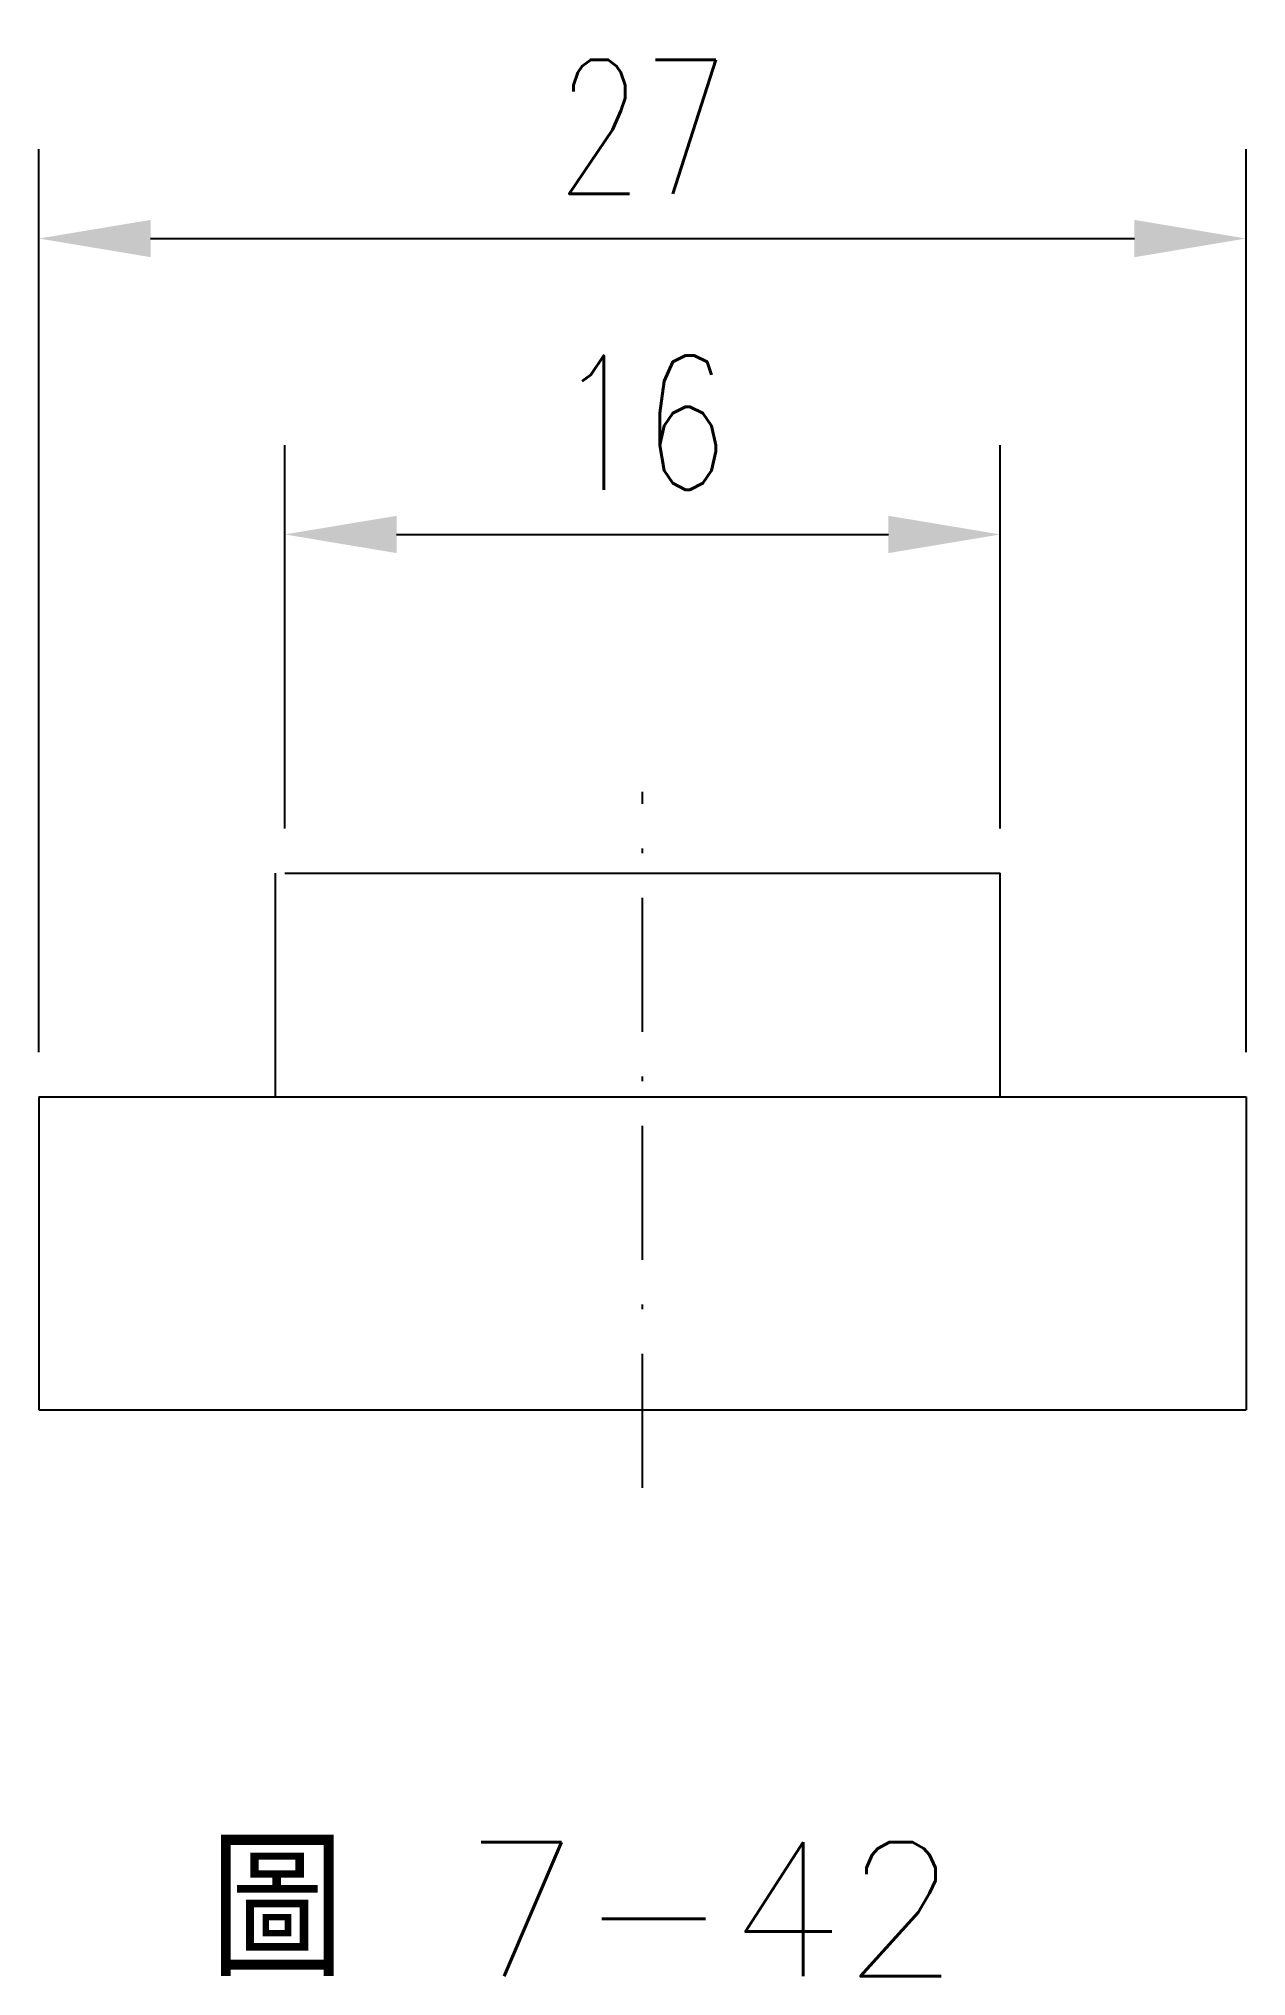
# Model space of a CAD drawing. Extents: x 71 to 98, y -315.5 to -272.2.
import ezdxf

# ---------------------------------------------------------------- set-up
doc = ezdxf.new("R2010")
doc.units = 0
doc.linetypes.add('CEN3', pattern=[5, 3, -1, 0, -1])
doc.layers.get('0').update_dxf_attribs({"color": 3, "linetype": 'CONTINUOUS'})
doc.layers.get('DEFPOINTS').update_dxf_attribs({"color": 3, "linetype": 'CONTINUOUS'})
doc.layers.add('CENT3', color=1, linetype='CEN3')
doc.layers.add('輪廓線', color=7, linetype='CONTINUOUS')
doc.styles.add('CNS1', font='txt.shx', dxfattribs={"height": 3, "bigfont": 'chineset.shx'})
doc.styles.add('CNS75', font='txt.shx', dxfattribs={"width": 0.75, "height": 3})
doc.dimstyles.new('CNS', dxfattribs={"dimscale": 0, "dimtxt": 3, "dimasz": 2.5, "dimexe": 2, "dimexo": 1, "dimgap": 1, "dimtad": 1, "dimdec": 1, "dimdsep": 46, "dimtxsty": 'CNS75', "dimcen": 0, "dimclrd": 3, "dimclre": 3, "dimclrt": 3, "dimadec": 0, "dimazin": 0, "dimtp": 0.3, "dimtm": 0.3, "dimtfac": 1, "dimtdec": 1, "dimtmove": 0, "dimatfit": 3, "dimfxl": 2, "dimtolj": 1, "dimtzin": 0, "dimarcsym": 0})

# ---------------------------------------------------------------- blocks, each defined once
blk = doc.blocks.new('*D32')
at = {"color": 3, "lineweight": -2}
for p, q in [((71.021, -294.86), (71.021, -274.663)), ((98.021, -294.86), (98.021, -274.663)), ((73.521, -276.663), (95.521, -276.663))]:
    blk.add_line(p, q, dxfattribs=at)
at = {"color": 3}
for points in [[(73.521, -276.247), (73.521, -277.08), (71.021, -276.663)], [(95.521, -276.247), (95.521, -277.08), (98.021, -276.663)]]:
    blk.add_solid(points, dxfattribs=at)
at = {"layer": 'DEFPOINTS', "color": 0}
for p in [(98.021, -276.663), (71.021, -295.86), (98.021, -295.86)]:
    blk.add_point(p, dxfattribs=at)
at = {"color": 3, "insert": (84.521, -274.163), "char_height": 3, "attachment_point": 5, "style": 'CNS75'}
blk.add_mtext('\\A1;27', dxfattribs=at)
blk = doc.blocks.new('*D33')
at = {"layer": 'DEFPOINTS', "color": 0}
for p in [(92.521, -283.281), (76.521, -290.86), (92.521, -290.86)]:
    blk.add_point(p, dxfattribs=at)
at = {"layer": '輪廓線', "color": 3, "lineweight": -2}
for p, q in [((76.521, -289.86), (76.521, -281.281)), ((92.521, -289.86), (92.521, -281.281)), ((79.021, -283.281), (90.021, -283.281))]:
    blk.add_line(p, q, dxfattribs=at)
at = {"layer": '輪廓線', "color": 3}
for points in [[(79.021, -282.865), (79.021, -283.698), (76.521, -283.281)], [(90.021, -282.865), (90.021, -283.698), (92.521, -283.281)]]:
    blk.add_solid(points, dxfattribs=at)
at = {"layer": '輪廓線', "color": 3, "insert": (84.521, -280.781), "char_height": 3, "attachment_point": 5, "style": 'CNS75'}
blk.add_mtext('\\A1;16', dxfattribs=at)

msp = doc.modelspace()

# ---------------------------------------------------------------- linework, layer by layer
at = {"layer": 'CENT3'}
msp.add_line((84.521, -304.608), (84.521, -289.04), dxfattribs=at)
at = {"layer": '輪廓線'}
for p, q in [((76.312, -295.86), (76.312, -290.86)), ((76.521, -290.86), (92.521, -290.86)), ((92.521, -295.86), (92.521, -290.86)), ((71.021, -295.86), (71.021, -302.86)), ((71.021, -295.86), (98.021, -295.86)), ((98.021, -295.86), (98.021, -302.86)), ((71.021, -302.86), (98.021, -302.86))]:
    msp.add_line(p, q, dxfattribs=at)

# ---------------------------------------------------------------- texts
at = {"layer": '輪廓線', "style": 'CNS1'}
msp.add_text('圖 7-42', height=3, dxfattribs=at).set_placement((74.852, -315.529))

# ---------------------------------------------------------------- dimensions: what is measured, and where the dimension line sits
dim = msp.add_linear_dim(base=(98.021, -276.663), p1=(71.021, -295.86), p2=(98.021, -295.86), dimstyle='CNS', override={"dimscale": 1})
dim.commit()
dim.dimension.update_dxf_attribs({"geometry": '*D32', "text_midpoint": (84.521, -274.163)})
at = {"layer": '輪廓線'}
dim = msp.add_linear_dim(base=(92.521, -283.281), p1=(76.521, -290.86), p2=(92.521, -290.86), dimstyle='CNS', override={"dimscale": 1}, dxfattribs=at)
dim.commit()
dim.dimension.update_dxf_attribs({"geometry": '*D33', "text_midpoint": (84.521, -280.781)})

doc.saveas('drawing.dxf')
